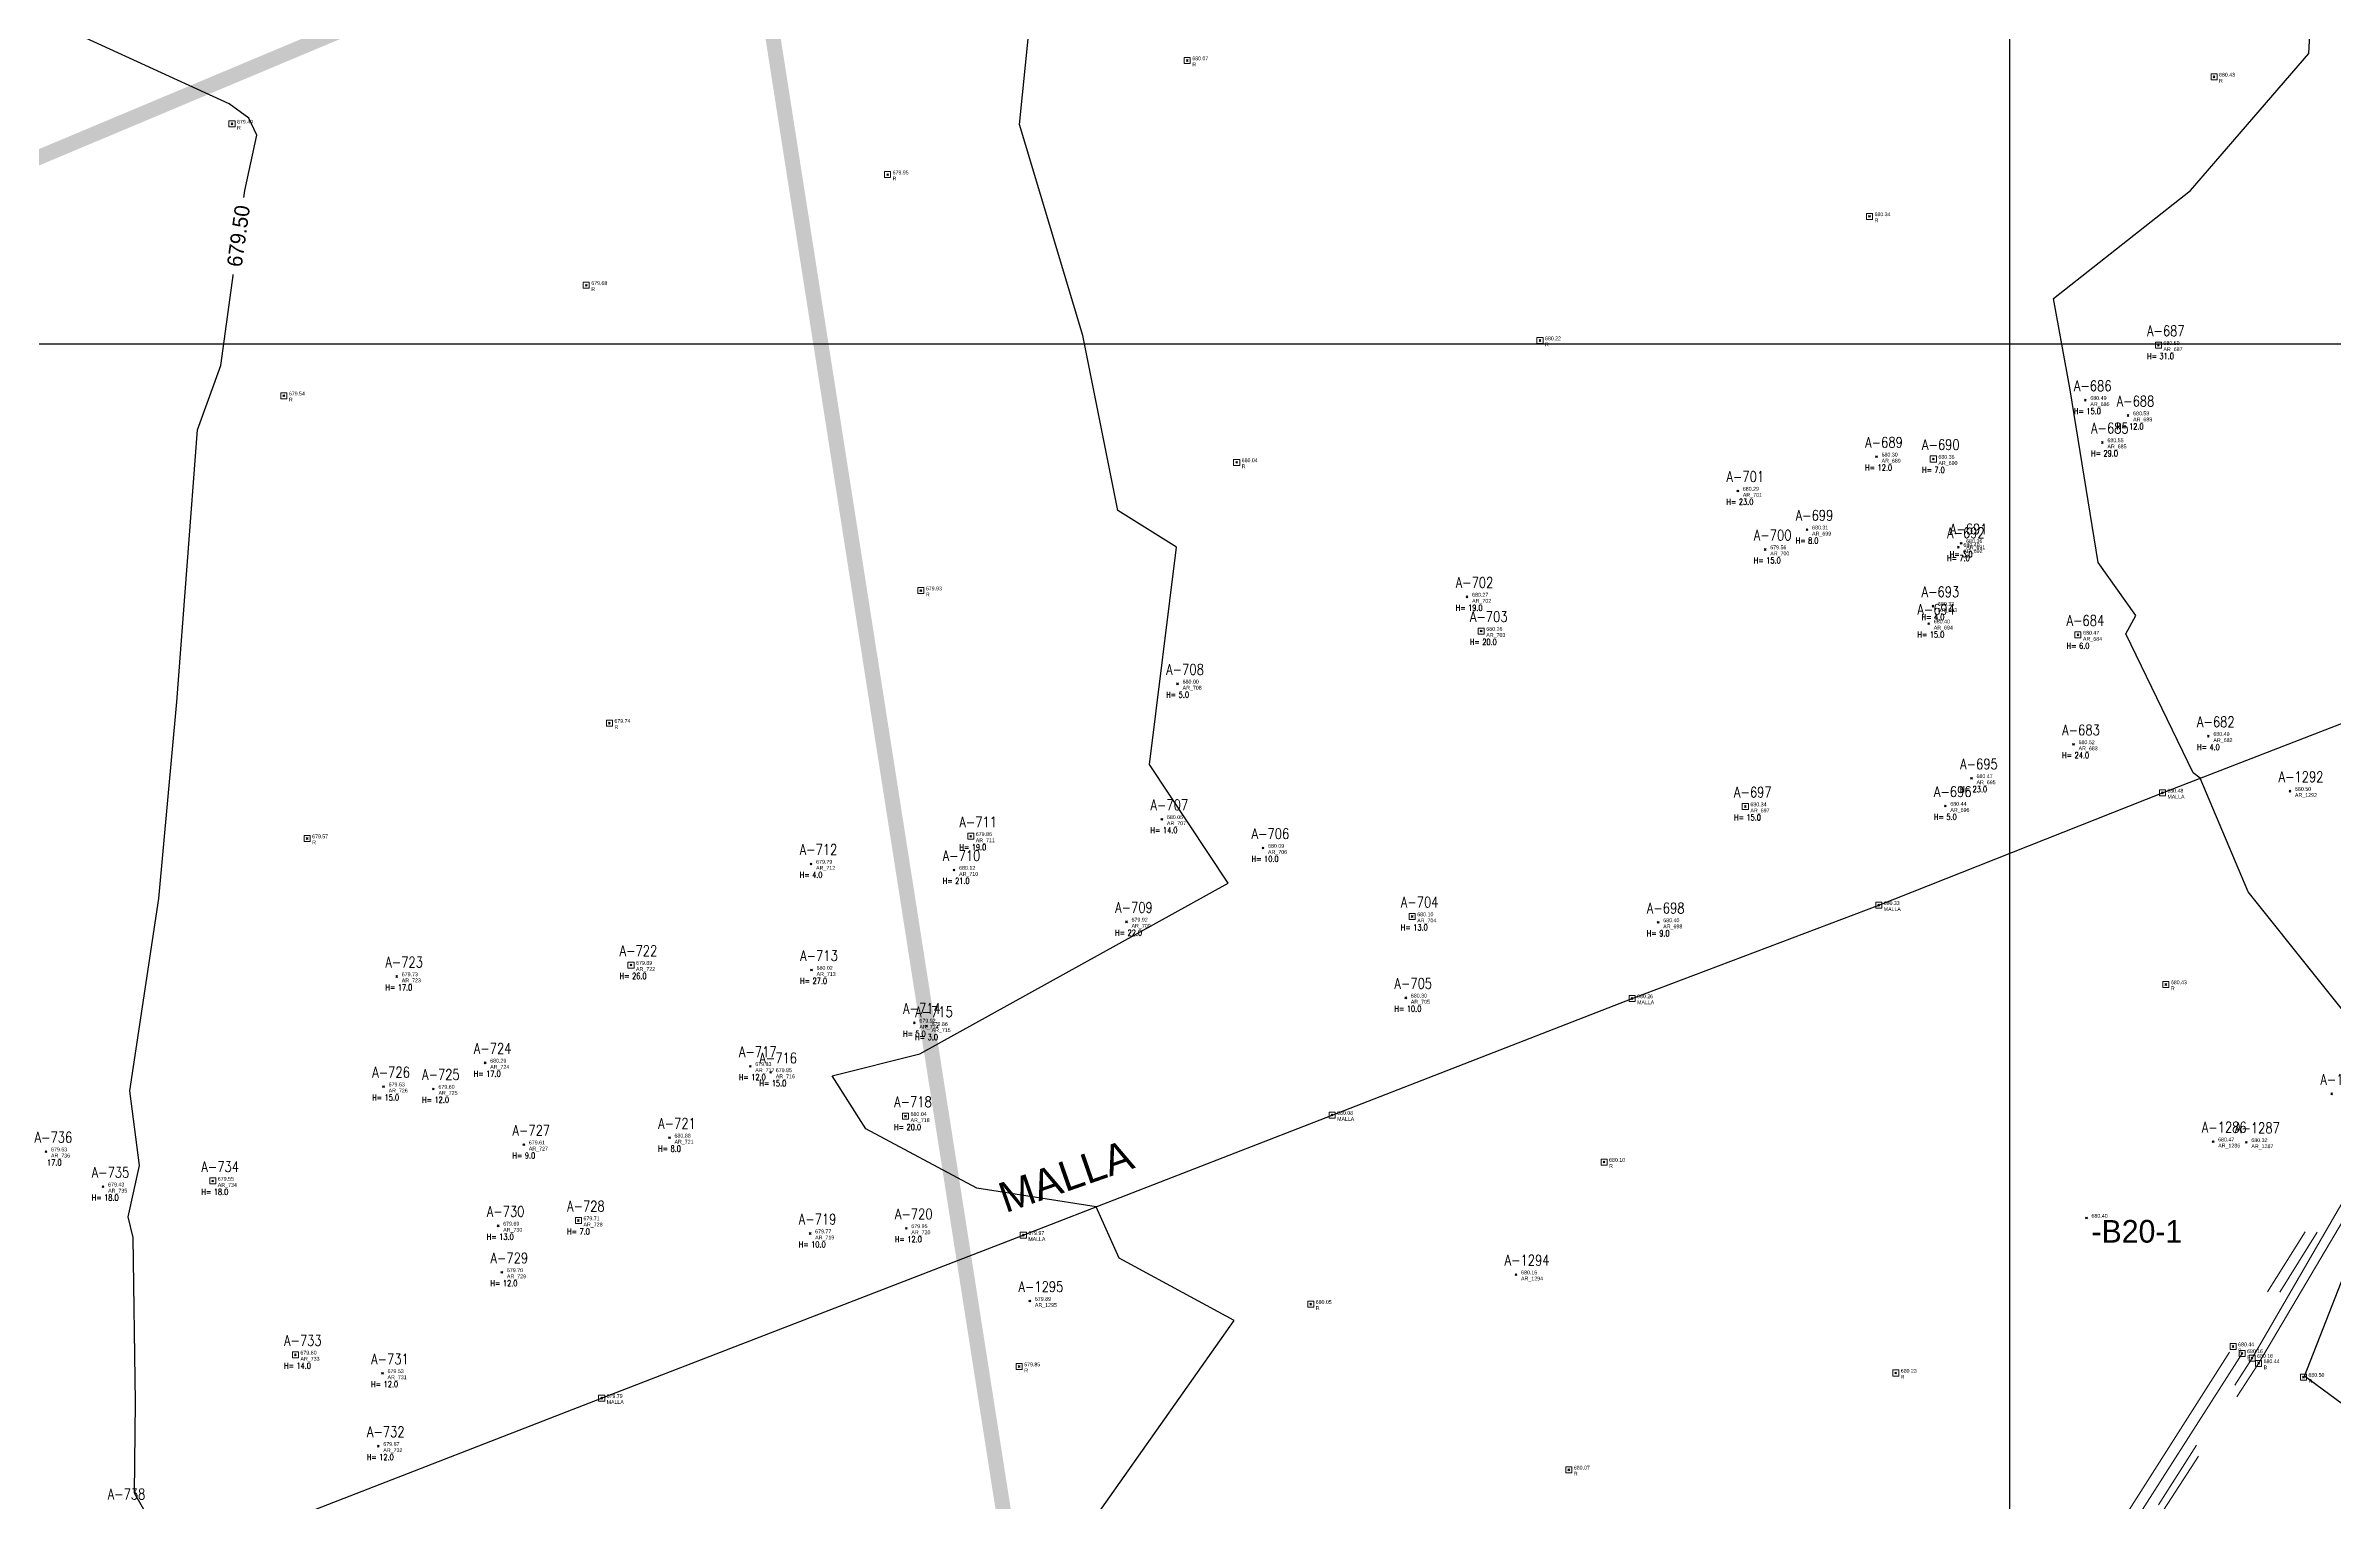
# Model space of a CAD drawing. Extents: x 350769 to 354978, y 6304672 to 6307963.
# Drawn here: x 352534.9 to 352610.7, y 6305861.6 to 6305909.9 of the extents above; entities that cross this region are included whole.
import ezdxf

# ---------------------------------------------------------------- set-up
doc = ezdxf.new("R2010")
doc.units = 0
doc.header["$PDMODE"] = 35
doc.header["$PDSIZE"] = 0.03
for name, pattern in [('4.0 - LO RECABARREN - DESNIVEL NUEVO$0$HIDDEN', [0.375, 0.25, -0.125]), ('CONTINUOS', [0]), ('DASHDOT', [1, 0.5, -0.25, 0, -0.25]), ('DASHED', [19.05, 12.7, -6.35]), ('PHANTOM', [23.5, 11.75, -2.35, 2.35, -2.35, 2.35, -2.35])]:
    doc.linetypes.add(name, pattern=pattern)
doc.layers.get('0').update_dxf_attribs({"linetype": 'CONTINUOUS'})
doc.layers.get('Defpoints').update_dxf_attribs({"linetype": 'CONTINUOUS'})
for name, color, linetype in [('02_Geo ext_Acotamiento', 7, 'CONTINUOUS'), ('02_Geo ext_Geometria', 2, 'CONTINUOUS'), ('03_S2_Pav ext_Borde vereda', 7, 'CONTINUOUS'), ('1-ARBOL H1', 7, 'CONTINUOUS'), ('1-ARBOL H2', 1, 'CONTINUOUS'), ('1-ARBOL H3', 241, 'CONTINUOUS'), ('1-ARBOL NOMBRE', 3, 'CONTINUOUS'), ('1-ARBOL PTO', 7, 'CONTINUOUS'), ('1-CANAL', 150, 'PHANTOM'), ('1-CERCO MALLA', 252, 'MALLA_LINE'), ('1-coordenadas', 8, 'CONTINUOUS'), ('1-TEXTOS', 7, 'CONTINUOUS'), ('3-CANAL FDO', 141, 'PHANTOM'), ('C-TINN', 5, 'CONTINUOUS'), ('C-TOPO-MAJR', 9, 'CONTINUOUS'), ('C-TOPO-MINR', 8, 'CONTINUOUS'), ('V-NODE-TEXT DIC 2012', 31, 'CONTINUOUS')]:
    doc.layers.add(name, color=color, linetype=linetype)
doc.layers.add('0_ASD_LINEA OFICIAL', color=253, linetype='DASHDOT', lineweight=20)
doc.layers.add('0_ASD_TOPOGRAFIA_ELEMENTOS', color=9, linetype='CONTINUOS', lineweight=5, true_color=0xbdbdbd)
doc.styles.add('A', font='arial.ttf', dxfattribs={"height": 2})
doc.styles.add('ROMANS', font='romans.shx', dxfattribs={"width": 0.65})
doc.linetypes.add('MALLA_LINE', pattern='A,0.5,-0.2,["MLL",STANDARD,S=0.1,R=0,X=-0.1,Y=-0.05],-0.25', length=0.95)
doc.dimstyles.new('Principal', dxfattribs={"dimscale": 0, "dimtxt": 2, "dimasz": 2, "dimexe": 1, "dimexo": 1, "dimtad": 1, "dimrnd": 0.05, "dimzin": 1, "dimtxsty": 'ROMANS', "dimcen": 2.5, "dimclrt": 2, "dimaunit": 2, "dimadec": 0, "dimazin": 0, "dimtfac": 1, "dimtmove": 0, "dimatfit": 3, "dimfxl": 1, "dimfxlon": 1, "dimarcsym": 0})

# ---------------------------------------------------------------- blocks, each defined once
blk = doc.blocks.new('COORDENADAS')
at = {"layer": '1-coordenadas'}
for p, q in [((420, -900.625), (420, -0.625)), ((20, -300.625), (1420, -300.625))]:
    blk.add_line(p, q, dxfattribs=at)
blk = doc.blocks.new('*D990')
at = {"layer": '02_Geo ext_Geometria', "color": 0, "lineweight": -2, "transparency": 16777216}
blk.add_line((352576.022, 6306008.91), (352574.44, 6306014.447), dxfattribs=at)
at = {"layer": '02_Geo ext_Geometria', "color": 0, "transparency": 16777216}
blk.add_solid([(352574.6, 6306014.493), (352574.28, 6306014.401), (352574.165, 6306015.409)], dxfattribs=at)
at = {"layer": 'Defpoints', "color": 0, "transparency": 16777216}
for p in [(352574.165, 6306015.409), (352689.665, 6305611.165)]:
    blk.add_point(p, dxfattribs=at)
at = {"layer": '02_Geo ext_Geometria', "color": 2, "transparency": 16777216, "insert": (352576.282, 6306011.306), "char_height": 1, "attachment_point": 5, "rotation": 285.94554, "style": 'ROMANS'}
blk.add_mtext('R420,40', dxfattribs=at)
blk = doc.blocks.new('*D1163')
at = {"layer": '02_Geo ext_Acotamiento', "color": 0, "lineweight": -2, "transparency": 16777216}
blk.add_line((352570.503, 6306007.292), (352568.844, 6306012.806), dxfattribs=at)
at = {"layer": '02_Geo ext_Acotamiento', "color": 0, "transparency": 16777216}
blk.add_solid([(352569.004, 6306012.854), (352568.685, 6306012.758), (352568.556, 6306013.764)], dxfattribs=at)
at = {"layer": 'Defpoints', "color": 0, "transparency": 16777216}
for p in [(352568.556, 6306013.764), (352689.665, 6305611.165)]:
    blk.add_point(p, dxfattribs=at)
at = {"layer": '02_Geo ext_Acotamiento', "color": 2, "transparency": 16777216, "insert": (352570.729, 6306009.69), "char_height": 1, "attachment_point": 5, "rotation": 286.7422, "style": 'ROMANS'}
blk.add_mtext('R420,40', dxfattribs=at)
blk = doc.blocks.new('*D1236')
at = {"layer": '02_Geo ext_Acotamiento', "color": 0, "lineweight": -2, "transparency": 16777216}
blk.add_line((352474.045, 6305972.496), (352473.119, 6305978.179), dxfattribs=at)
at = {"layer": '02_Geo ext_Acotamiento', "color": 0, "transparency": 16777216}
blk.add_solid([(352473.283, 6305978.206), (352472.954, 6305978.153), (352472.958, 6305979.166)], dxfattribs=at)
at = {"layer": 'Defpoints', "color": 0, "transparency": 16777216}
for p in [(352472.958, 6305979.166), (352596.042, 6305224.025)]:
    blk.add_point(p, dxfattribs=at)
at = {"layer": '02_Geo ext_Acotamiento', "color": 2, "transparency": 16777216, "insert": (352474.582, 6305974.845), "char_height": 1, "attachment_point": 5, "rotation": 279.25748, "style": 'ROMANS'}
blk.add_mtext('R765,10', dxfattribs=at)
blk = doc.blocks.new('A$C27410629')
at = {"layer": '0_ASD_LINEA OFICIAL', "ltscale": 8, "const_width": 0.5}
blk.add_lwpolyline([(329.815, 1226.935), (341.22, 1148.869), (238.195, 1105.634), (291.49, 983.299), (321.978, 995.446), (326.454, 996.533), (296.029, 1064.505), (308.046, 1069.695), (363.611, 1093.689), (361.431, 1107.626), (353.439, 1158.713), (341.91, 1227.807, -0.046618), (405.464, 1246.359), (405.095, 1249.329)], format="xyb", dxfattribs=at)
blk.add_lwpolyline([(245.58, 1209.119), (279.387, 1122.912), (341.22, 1148.869), (329.815, 1226.935)], dxfattribs=at)
blk = doc.blocks.new('*D1284')
at = {"layer": '02_Geo ext_Acotamiento', "color": 0, "lineweight": -2, "transparency": 16777216}
blk.add_line((352572.304, 6306010.521), (352570.703, 6306016.052), dxfattribs=at)
at = {"layer": '02_Geo ext_Acotamiento', "color": 0, "transparency": 16777216}
blk.add_solid([(352570.863, 6306016.098), (352570.543, 6306016.005), (352570.425, 6306017.012)], dxfattribs=at)
at = {"layer": 'Defpoints', "color": 0, "transparency": 16777216}
for p in [(352570.425, 6306017.012), (352668.732, 6305677.436)]:
    blk.add_point(p, dxfattribs=at)
at = {"layer": '02_Geo ext_Acotamiento', "color": 2, "transparency": 16777216, "insert": (352572.556, 6306012.917), "char_height": 1, "attachment_point": 5, "rotation": 286.1456, "style": 'ROMANS'}
blk.add_mtext('R353,50', dxfattribs=at)
blk = doc.blocks.new('*D1285')
at = {"layer": '02_Geo ext_Acotamiento', "color": 0, "lineweight": -2, "transparency": 16777216}
blk.add_line((352571.708, 6306017.61), (352570.121, 6306023.145), dxfattribs=at)
at = {"layer": '02_Geo ext_Acotamiento', "color": 0, "transparency": 16777216}
blk.add_solid([(352570.282, 6306023.191), (352569.961, 6306023.099), (352569.846, 6306024.106)], dxfattribs=at)
at = {"layer": 'Defpoints', "color": 0, "transparency": 16777216}
for p in [(352569.846, 6306024.106), (352673.986, 6305660.762)]:
    blk.add_point(p, dxfattribs=at)
at = {"layer": '02_Geo ext_Acotamiento', "color": 2, "transparency": 16777216, "insert": (352571.966, 6306020.005), "char_height": 1, "attachment_point": 5, "rotation": 285.99318, "style": 'ROMANS'}
blk.add_mtext('R377,95', dxfattribs=at)
blk = doc.blocks.new('TOPOGRAFIA')
at = {"layer": '1-ARBOL H1', "color": 9, "lineweight": 0, "true_color": 0xbdbdbd}
for p in [(390604.918, 6302899.952), (390602.496, 6302898.131), (390603.913, 6302897.624), (390595.578, 6302896.258), (390597.461, 6302896.182), (390603.063, 6302896.731), (390590.981, 6302895.125), (390591.889, 6302893.185), (390593.275, 6302893.841), (390598.29, 6302893.262), (390598.382, 6302893.39), (390582.009, 6302891.615), (390597.448, 6302891.308), (390582.479, 6302890.483), (390597.308, 6302890.728), (390602.253, 6302890.355), (390572.416, 6302888.736), (390602.106, 6302886.728), (390606.574, 6302887.001), (390598.725, 6302885.604), (390571.896, 6302884.247), (390591.231, 6302884.67), (390597.857, 6302884.687), (390565.561, 6302883.683), (390575.246, 6302883.295), (390560.27, 6302882.768), (390565.009, 6302882.567), (390580.191, 6302881.027), (390570.724, 6302880.849), (390588.343, 6302880.83), (390546.54, 6302879.04), (390554.304, 6302879.417), (390560.287, 6302879.253), (390579.979, 6302878.333), (390563.695, 6302877.503), (390564.098, 6302877.393), (390549.471, 6302876.179), (390558.256, 6302876.065), (390558.935, 6302875.862), (390546.105, 6302875.391), (390547.757, 6302875.314), (390563.401, 6302874.411), (390550.752, 6302873.468), (390555.579, 6302873.696), (390534.918, 6302873.237), (390536.81, 6302872.074), (390540.444, 6302872.264), (390549.902, 6302870.777), (390552.562, 6302870.954), (390560.24, 6302870.524), (390563.426, 6302870.695), (390550.025, 6302869.237), (390543.183, 6302866.505), (390546.07, 6302865.892), (390545.929, 6302863.478)]:
    blk.add_point(p, dxfattribs=at)
at = {"layer": '1-ARBOL PTO', "color": 9, "lineweight": 0, "true_color": 0xbdbdbd}
for p in [(390604.918, 6302899.952), (390602.496, 6302898.131), (390603.913, 6302897.624), (390595.578, 6302896.258), (390597.461, 6302896.182), (390603.063, 6302896.731), (390590.981, 6302895.125), (390591.889, 6302893.185), (390593.275, 6302893.841), (390598.29, 6302893.262), (390598.382, 6302893.39), (390582.009, 6302891.615), (390597.448, 6302891.308), (390582.479, 6302890.483), (390597.308, 6302890.728), (390602.253, 6302890.355), (390572.416, 6302888.736), (390602.106, 6302886.728), (390606.574, 6302887.001), (390598.725, 6302885.604), (390609.277, 6302885.18), (390571.896, 6302884.247), (390591.231, 6302884.67), (390597.857, 6302884.687), (390565.561, 6302883.683), (390575.246, 6302883.295), (390560.27, 6302882.768), (390565.009, 6302882.567), (390580.191, 6302881.027), (390570.724, 6302880.849), (390588.343, 6302880.83), (390546.54, 6302879.04), (390554.304, 6302879.417), (390560.287, 6302879.253), (390579.979, 6302878.333), (390563.695, 6302877.503), (390564.098, 6302877.393), (390549.471, 6302876.179), (390558.256, 6302876.065), (390558.935, 6302875.862), (390546.105, 6302875.391), (390547.757, 6302875.314), (390610.662, 6302875.151), (390563.401, 6302874.411), (390550.752, 6302873.468), (390555.579, 6302873.696), (390606.733, 6302873.568), (390607.831, 6302873.546), (390534.918, 6302873.237), (390536.81, 6302872.074), (390540.444, 6302872.264), (390549.902, 6302870.777), (390552.562, 6302870.954), (390560.24, 6302870.524), (390563.426, 6302870.695), (390550.025, 6302869.237), (390583.631, 6302869.163), (390567.521, 6302868.286), (390543.183, 6302866.505), (390546.07, 6302865.892), (390545.929, 6302863.478)]:
    blk.add_point(p, dxfattribs=at)
at = {"layer": '1-CANAL', "color": 9, "lineweight": 0, "true_color": 0xbdbdbd, "flags": 128}
blk.add_lwpolyline([(390613.865, 6302888.551), (390612.353, 6302874.658), (390607.394, 6302866.78), (390600.444, 6302855.86), (390593.391, 6302845.455), (390588.064, 6302835.32), (390584.744, 6302832.791), (390583.225, 6302825.262), (390582.094, 6302814.607), (390582.726, 6302814.545), (390584.606, 6302824.96), (390585.586, 6302831.861), (390588.679, 6302834.868), (390594.09, 6302845.06), (390601.29, 6302855.521), (390608.24, 6302866.22), (390612.943, 6302874.184), (390614.467, 6302888.769)], dxfattribs=at)
at = {"layer": '1-CERCO MALLA', "color": 9, "lineweight": 0, "true_color": 0xbdbdbd, "flags": 128}
blk.add_lwpolyline([(390298.902, 6302766.886), (390321.827, 6302775.191), (390333.022, 6302779.598), (390344.315, 6302783.894), (390355.674, 6302788.437), (390364.039, 6302791.557), (390372.772, 6302794.923), (390383.831, 6302799.189), (390394.014, 6302803.265), (390406.216, 6302808.069), (390417.571, 6302812.442), (390423.072, 6302814.547), (390440.449, 6302821.33), (390451.58, 6302825.662), (390463.023, 6302830.049), (390467.688, 6302831.831), (390477.849, 6302835.824), (390486.876, 6302839.311), (390497.568, 6302843.443), (390505.255, 6302846.429), (390510.604, 6302848.504), (390521.025, 6302852.513), (390531.783, 6302856.692), (390541.725, 6302860.565), (390553.332, 6302865.07), (390567.305, 6302870.47), (390577.537, 6302874.447), (390587.477, 6302878.311), (390595.651, 6302881.4), (390605.051, 6302885.124), (390614.467, 6302888.769), (390621.262, 6302891.445), (390629.655, 6302894.677)], dxfattribs=at)
at = {"layer": '1-coordenadas', "color": 9, "linetype": '4.0 - LO RECABARREN - DESNIVEL NUEVO$0$HIDDEN', "lineweight": 0, "ltscale": 50, "true_color": 0xbdbdbd}
for p, q in [((390600, 6302300), (390600, 6303200)), ((390200, 6302900), (390900, 6302900))]:
    blk.add_line(p, q, dxfattribs=at)
at = {"layer": '3-CANAL FDO', "color": 9, "lineweight": 0, "true_color": 0xbdbdbd, "flags": 128}
blk.add_lwpolyline([(390614.006, 6302888.616), (390612.595, 6302874.477), (390607.691, 6302866.552), (390600.744, 6302855.689), (390593.595, 6302845.252), (390588.327, 6302835.301), (390584.766, 6302832.523), (390583.913, 6302825.175), (390582.268, 6302814.758), (390582.567, 6302814.692), (390584.388, 6302825.068), (390585.217, 6302832.021), (390588.627, 6302835.242), (390593.882, 6302845.101), (390601.125, 6302855.582), (390608.022, 6302866.397), (390612.648, 6302874.371), (390614.357, 6302888.732)], dxfattribs=at)
at = {"layer": 'C-TINN', "color": 9, "linetype": 'Continuous', "lineweight": 0, "true_color": 0xbdbdbd}
for points, elevation in [([(390572.639, 6302909.284), (390572.639, 6302909.484), (390572.839, 6302909.484), (390572.839, 6302909.284), (390572.639, 6302909.284)], 680.066), ([(390606.662, 6302908.743), (390606.662, 6302908.943), (390606.862, 6302908.943), (390606.862, 6302908.743), (390606.662, 6302908.743)], 680.434), ([(390540.983, 6302907.185), (390540.983, 6302907.385), (390541.183, 6302907.385), (390541.183, 6302907.185), (390540.983, 6302907.185)], 679.486), ([(390562.708, 6302905.503), (390562.708, 6302905.703), (390562.908, 6302905.703), (390562.908, 6302905.503), (390562.708, 6302905.503)], 679.948), ([(390595.246, 6302904.12), (390595.246, 6302904.32), (390595.446, 6302904.32), (390595.446, 6302904.12), (390595.246, 6302904.12)], 680.342), ([(390552.723, 6302901.839), (390552.723, 6302902.039), (390552.923, 6302902.039), (390552.923, 6302901.839), (390552.723, 6302901.839)], 679.685), ([(390584.327, 6302900.008), (390584.327, 6302900.208), (390584.527, 6302900.208), (390584.527, 6302900.008), (390584.327, 6302900.008)], 680.218), ([(390604.818, 6302899.852), (390604.818, 6302900.052), (390605.018, 6302900.052), (390605.018, 6302899.852), (390604.818, 6302899.852)], 680.59), ([(390542.702, 6302898.18), (390542.702, 6302898.38), (390542.902, 6302898.38), (390542.902, 6302898.18), (390542.702, 6302898.18)], 679.543), ([(390574.275, 6302895.969), (390574.275, 6302896.169), (390574.475, 6302896.169), (390574.475, 6302895.969), (390574.275, 6302895.969)], 680.041), ([(390597.361, 6302896.082), (390597.361, 6302896.282), (390597.561, 6302896.282), (390597.561, 6302896.082), (390597.361, 6302896.082)], 680.36), ([(390563.81, 6302891.723), (390563.81, 6302891.923), (390564.01, 6302891.923), (390564.01, 6302891.723), (390563.81, 6302891.723)], 679.932), ([(390582.379, 6302890.383), (390582.379, 6302890.583), (390582.579, 6302890.583), (390582.579, 6302890.383), (390582.379, 6302890.383)], 680.26), ([(390602.153, 6302890.255), (390602.153, 6302890.455), (390602.353, 6302890.455), (390602.353, 6302890.255), (390602.153, 6302890.255)], 680.47), ([(390553.489, 6302887.331), (390553.489, 6302887.531), (390553.689, 6302887.531), (390553.689, 6302887.331), (390553.489, 6302887.331)], 679.735), ([(390591.131, 6302884.57), (390591.131, 6302884.77), (390591.331, 6302884.77), (390591.331, 6302884.57), (390591.131, 6302884.57)], 680.34), ([(390604.951, 6302885.024), (390604.951, 6302885.224), (390605.151, 6302885.224), (390605.151, 6302885.024), (390604.951, 6302885.024)], 680.475), ([(390543.472, 6302883.51), (390543.472, 6302883.71), (390543.672, 6302883.71), (390543.672, 6302883.51), (390543.472, 6302883.51)], 679.572), ([(390565.461, 6302883.583), (390565.461, 6302883.783), (390565.661, 6302883.783), (390565.661, 6302883.583), (390565.461, 6302883.583)], 679.86), ([(390580.091, 6302880.927), (390580.091, 6302881.127), (390580.291, 6302881.127), (390580.291, 6302880.927), (390580.091, 6302880.927)], 680.1), ([(390595.551, 6302881.3), (390595.551, 6302881.5), (390595.751, 6302881.5), (390595.751, 6302881.3), (390595.551, 6302881.3)], 680.331), ([(390554.204, 6302879.317), (390554.204, 6302879.517), (390554.404, 6302879.517), (390554.404, 6302879.317), (390554.204, 6302879.317)], 679.89), ([(390605.066, 6302878.675), (390605.066, 6302878.875), (390605.266, 6302878.875), (390605.266, 6302878.675), (390605.066, 6302878.675)], 680.431), ([(390587.377, 6302878.211), (390587.377, 6302878.411), (390587.577, 6302878.411), (390587.577, 6302878.211), (390587.377, 6302878.211)], 680.262), ([(390563.301, 6302874.311), (390563.301, 6302874.511), (390563.501, 6302874.511), (390563.501, 6302874.311), (390563.301, 6302874.311)], 680.04), ([(390577.437, 6302874.347), (390577.437, 6302874.547), (390577.637, 6302874.547), (390577.637, 6302874.347), (390577.437, 6302874.347)], 680.084), ([(390586.45, 6302872.79), (390586.45, 6302872.99), (390586.65, 6302872.99), (390586.65, 6302872.79), (390586.45, 6302872.79)], 680.099), ([(390540.344, 6302872.164), (390540.344, 6302872.364), (390540.544, 6302872.364), (390540.544, 6302872.164), (390540.344, 6302872.164)], 679.55), ([(390552.462, 6302870.854), (390552.462, 6302871.054), (390552.662, 6302871.054), (390552.662, 6302870.854), (390552.462, 6302870.854)], 679.71), ([(390567.205, 6302870.37), (390567.205, 6302870.57), (390567.405, 6302870.57), (390567.405, 6302870.37), (390567.205, 6302870.37)], 679.974), ([(390576.728, 6302868.084), (390576.728, 6302868.284), (390576.928, 6302868.284), (390576.928, 6302868.084), (390576.728, 6302868.084)], 680.052), ([(390543.083, 6302866.405), (390543.083, 6302866.605), (390543.283, 6302866.605), (390543.283, 6302866.405), (390543.083, 6302866.405)], 679.6), ([(390607.294, 6302866.68), (390607.294, 6302866.88), (390607.494, 6302866.88), (390607.494, 6302866.68), (390607.294, 6302866.68)], 680.444), ([(390607.591, 6302866.452), (390607.591, 6302866.652), (390607.791, 6302866.652), (390607.791, 6302866.452), (390607.591, 6302866.452)], 680.162), ([(390567.069, 6302866.016), (390567.069, 6302866.216), (390567.269, 6302866.216), (390567.269, 6302866.016), (390567.069, 6302866.016)], 679.854), ([(390596.115, 6302865.802), (390596.115, 6302866.002), (390596.315, 6302866.002), (390596.315, 6302865.802), (390596.115, 6302865.802)], 680.231), ([(390607.922, 6302866.297), (390607.922, 6302866.497), (390608.122, 6302866.497), (390608.122, 6302866.297), (390607.922, 6302866.297)], 680.165), ([(390608.14, 6302866.12), (390608.14, 6302866.32), (390608.34, 6302866.32), (390608.34, 6302866.12), (390608.14, 6302866.12)], 680.437), ([(390609.625, 6302865.666), (390609.625, 6302865.866), (390609.825, 6302865.866), (390609.825, 6302865.666), (390609.625, 6302865.666)], 680.497), ([(390553.232, 6302864.97), (390553.232, 6302865.17), (390553.432, 6302865.17), (390553.432, 6302864.97), (390553.232, 6302864.97)], 679.791), ([(390585.281, 6302862.596), (390585.281, 6302862.796), (390585.481, 6302862.796), (390585.481, 6302862.596), (390585.281, 6302862.596)], 680.073)]:
    blk.add_lwpolyline(points, dxfattribs=dict(at, elevation=elevation))
for p in [(390572.739, 6302909.384, 680.066), (390606.762, 6302908.843, 680.434), (390541.083, 6302907.285, 679.486), (390562.808, 6302905.603, 679.948), (390595.346, 6302904.22, 680.342), (390552.823, 6302901.939, 679.685), (390584.427, 6302900.108, 680.218), (390604.918, 6302899.952, 680.59), (390542.802, 6302898.28, 679.543), (390597.461, 6302896.182, 680.36), (390574.375, 6302896.069, 680.041), (390563.91, 6302891.823, 679.932), (390582.479, 6302890.483, 680.26), (390602.253, 6302890.355, 680.47), (390553.589, 6302887.431, 679.735), (390605.051, 6302885.124, 680.475), (390591.231, 6302884.67, 680.34), (390543.572, 6302883.61, 679.572), (390565.561, 6302883.683, 679.86), (390580.191, 6302881.027, 680.1), (390595.651, 6302881.4, 680.331), (390554.304, 6302879.417, 679.89), (390605.166, 6302878.775, 680.431), (390587.477, 6302878.311, 680.262), (390563.401, 6302874.411, 680.04), (390577.537, 6302874.447, 680.084), (390586.55, 6302872.89, 680.099), (390540.444, 6302872.264, 679.55), (390552.562, 6302870.954, 679.71), (390567.305, 6302870.47, 679.974), (390576.828, 6302868.184, 680.052), (390607.394, 6302866.78, 680.444), (390607.691, 6302866.552, 680.162), (390543.183, 6302866.505, 679.6), (390567.169, 6302866.116, 679.854), (390596.215, 6302865.902, 680.231), (390608.022, 6302866.397, 680.165), (390608.24, 6302866.22, 680.437), (390553.332, 6302865.07, 679.791), (390609.725, 6302865.766, 680.497), (390585.381, 6302862.696, 680.073)]:
    blk.add_point(p, dxfattribs=at)
at = {"layer": 'C-TOPO-MAJR', "color": 9, "linetype": 'Continuous', "lineweight": -3, "true_color": 0xbdbdbd, "elevation": 680}
blk.add_lwpolyline([(390568.218, 6302859.023), (390574.291, 6302867.641), (390570.479, 6302869.708), (390569.723, 6302871.41), (390565.767, 6302872.023), (390562.087, 6302873.992), (390560.975, 6302875.746), (390563.881, 6302876.471), (390574.095, 6302882.134), (390571.482, 6302886.063), (390572.378, 6302893.263), (390570.439, 6302894.472), (390569.276, 6302900.272), (390567.184, 6302907.269), (390567.575, 6302911.2)], dxfattribs=at)
at = {"layer": 'C-TOPO-MINR', "color": 9, "linetype": 'Continuous', "lineweight": -3, "true_color": 0xbdbdbd}
for points, elevation in [([(390615.339, 6302861.691), (390609.756, 6302865.794), (390613.029, 6302874.151)], 680.5), ([(390612.506, 6302876.064), (390607.894, 6302881.841), (390606.303, 6302885.611), (390606.073, 6302885.78), (390603.843, 6302890.39), (390604.174, 6302891.002), (390602.919, 6302892.754), (390602, 6302898.477), (390601.444, 6302901.501), (390605.982, 6302905.081), (390609.904, 6302909.616), (390610.318, 6302917.389)], 680.5), ([(390539.191, 6302859.578), (390537.856, 6302861.919), (390537.885, 6302864.931), (390537.81, 6302870.386), (390537.64, 6302871.077), (390538.021, 6302872.78), (390537.696, 6302875.247), (390538.663, 6302881.62), (390539.254, 6302888.134), (390539.934, 6302897.145), (390540.712, 6302899.285), (390541.505, 6302905.073), (390541.909, 6302906.909), (390541.635, 6302907.477), (390540.99, 6302907.945), (390540.456, 6302908.189), (390530.564, 6302912.727)], 679.5)]:
    blk.add_lwpolyline(points, dxfattribs=dict(at, elevation=elevation))
at = {"layer": 'V-NODE-TEXT DIC 2012', "color": 9, "lineweight": 0, "true_color": 0xbdbdbd}
for p in [(390572.739, 6302909.384), (390606.762, 6302908.843), (390541.083, 6302907.285), (390562.808, 6302905.603), (390595.346, 6302904.22), (390552.823, 6302901.939), (390584.427, 6302900.108), (390604.918, 6302899.952), (390542.802, 6302898.28), (390602.496, 6302898.131), (390603.913, 6302897.624), (390595.578, 6302896.258), (390597.461, 6302896.182), (390603.063, 6302896.731), (390574.375, 6302896.069), (390590.981, 6302895.125), (390591.889, 6302893.185), (390593.275, 6302893.841), (390598.29, 6302893.262), (390598.382, 6302893.39), (390563.91, 6302891.823), (390582.009, 6302891.615), (390597.448, 6302891.308), (390582.479, 6302890.483), (390597.308, 6302890.728), (390602.253, 6302890.355), (390572.416, 6302888.736), (390553.589, 6302887.431), (390602.106, 6302886.728), (390606.574, 6302887.001), (390598.725, 6302885.604), (390605.051, 6302885.124), (390609.277, 6302885.18), (390571.896, 6302884.247), (390591.231, 6302884.67), (390597.857, 6302884.687), (390543.572, 6302883.61), (390565.561, 6302883.683), (390575.246, 6302883.295), (390560.27, 6302882.768), (390565.009, 6302882.567), (390580.191, 6302881.027), (390595.651, 6302881.4), (390570.724, 6302880.849), (390588.343, 6302880.83), (390546.54, 6302879.04), (390554.304, 6302879.417), (390560.287, 6302879.253), (390605.166, 6302878.775), (390579.979, 6302878.333), (390587.477, 6302878.311), (390563.695, 6302877.503), (390564.098, 6302877.393), (390549.471, 6302876.179), (390558.256, 6302876.065), (390558.935, 6302875.862), (390546.105, 6302875.391), (390547.757, 6302875.314), (390610.662, 6302875.151), (390563.401, 6302874.411), (390577.537, 6302874.447), (390550.752, 6302873.468), (390555.579, 6302873.696), (390606.733, 6302873.568), (390607.831, 6302873.546), (390534.918, 6302873.237), (390586.55, 6302872.89), (390536.81, 6302872.074), (390540.444, 6302872.264), (390549.902, 6302870.777), (390552.562, 6302870.954), (390560.24, 6302870.524), (390563.426, 6302870.695), (390567.305, 6302870.47), (390602.534, 6302871.039), (390550.025, 6302869.237), (390583.631, 6302869.163), (390567.521, 6302868.286), (390576.828, 6302868.184), (390607.394, 6302866.78), (390607.691, 6302866.552), (390543.183, 6302866.505), (390546.07, 6302865.892), (390567.169, 6302866.116), (390596.215, 6302865.902), (390608.022, 6302866.397), (390608.24, 6302866.22), (390553.332, 6302865.07), (390609.725, 6302865.766), (390545.929, 6302863.478), (390585.381, 6302862.696)]:
    blk.add_point(p, dxfattribs=at)
at = {"layer": '1-ARBOL H2', "color": 9, "lineweight": 0, "true_color": 0xbdbdbd, "style": 'ROMANS', "width": 0.8}
for p in [(390604.541, 6302899.49), (390602.119, 6302897.669), (390603.536, 6302897.162), (390602.686, 6302896.269), (390595.201, 6302895.796), (390597.084, 6302895.72), (390590.604, 6302894.663), (390592.898, 6302893.379), (390598.005, 6302892.928), (390591.512, 6302892.723), (390597.913, 6302892.8), (390581.632, 6302891.153), (390597.071, 6302890.846), (390582.102, 6302890.021), (390596.931, 6302890.266), (390601.876, 6302889.893), (390572.039, 6302888.274), (390601.729, 6302886.266), (390606.197, 6302886.539), (390598.348, 6302885.142), (390590.854, 6302884.208), (390597.48, 6302884.225), (390565.184, 6302883.221), (390571.519, 6302883.785), (390559.893, 6302882.306), (390574.869, 6302882.833), (390564.632, 6302882.105), (390570.347, 6302880.387), (390579.814, 6302880.565), (390587.966, 6302880.368), (390546.163, 6302878.578), (390553.927, 6302878.955), (390559.91, 6302878.791), (390579.602, 6302877.871), (390563.318, 6302877.041), (390563.721, 6302876.931), (390549.094, 6302875.717), (390557.879, 6302875.603), (390545.728, 6302874.929), (390547.38, 6302874.852), (390558.558, 6302875.4), (390563.024, 6302873.949), (390555.202, 6302873.234), (390550.375, 6302873.006), (390540.067, 6302871.802), (390536.433, 6302871.612), (390549.525, 6302870.315), (390552.185, 6302870.492), (390563.049, 6302870.233), (390559.863, 6302870.062), (390549.648, 6302868.775), (390542.806, 6302866.043), (390545.693, 6302865.43), (390545.552, 6302863.016)]:
    blk.add_text('H=', height=0.2, dxfattribs=at).set_placement(p)
at = {"layer": '1-ARBOL H3', "color": 9, "lineweight": 0, "true_color": 0xbdbdbd, "style": 'ROMANS', "width": 0.8}
for s, p in [('31.0', (390604.954, 6302899.49)), ('15.0', (390602.532, 6302897.669)), ('12.0', (390603.949, 6302897.162)), ('29.0', (390603.099, 6302896.269)), ('12.0', (390595.614, 6302895.796)), ('7.0', (390597.497, 6302895.72)), ('23.0', (390591.017, 6302894.663)), ('8.0', (390593.311, 6302893.379)), ('3.0', (390598.418, 6302892.928)), ('15.0', (390591.925, 6302892.723)), ('7.0', (390598.326, 6302892.8)), ('19.0', (390582.045, 6302891.153)), ('4.0', (390597.484, 6302890.846)), ('20.0', (390582.515, 6302890.021)), ('15.0', (390597.344, 6302890.266)), ('6.0', (390602.289, 6302889.893)), ('5.0', (390572.452, 6302888.274)), ('24.0', (390602.142, 6302886.266)), ('4.0', (390606.61, 6302886.539)), ('23.0', (390598.761, 6302885.142)), ('15.0', (390591.267, 6302884.208)), ('5.0', (390597.893, 6302884.225)), ('19.0', (390565.597, 6302883.221)), ('14.0', (390571.932, 6302883.785)), ('4.0', (390560.306, 6302882.306)), ('10.0', (390575.282, 6302882.833)), ('21.0', (390565.045, 6302882.105)), ('22.0', (390570.76, 6302880.387)), ('13.0', (390580.227, 6302880.565)), ('9.0', (390588.379, 6302880.368)), ('17.0', (390546.576, 6302878.578)), ('26.0', (390554.34, 6302878.955)), ('27.0', (390560.323, 6302878.791)), ('10.0', (390580.015, 6302877.871)), ('5.0', (390563.731, 6302877.041)), ('3.0', (390564.134, 6302876.931)), ('17.0', (390549.507, 6302875.717)), ('12.0', (390558.292, 6302875.603)), ('15.0', (390546.141, 6302874.929)), ('12.0', (390547.793, 6302874.852)), ('15.0', (390558.971, 6302875.4)), ('20.0', (390563.437, 6302873.949)), ('8.0', (390555.615, 6302873.234)), ('17.0', (390534.954, 6302872.775)), ('9.0', (390550.788, 6302873.006)), ('18.0', (390540.48, 6302871.802)), ('18.0', (390536.846, 6302871.612)), ('13.0', (390549.938, 6302870.315)), ('7.0', (390552.598, 6302870.492)), ('12.0', (390563.462, 6302870.233)), ('10.0', (390560.276, 6302870.062)), ('12.0', (390550.061, 6302868.775)), ('14.0', (390543.219, 6302866.043)), ('12.0', (390546.106, 6302865.43)), ('12.0', (390545.965, 6302863.016))]:
    blk.add_text(s, height=0.2, dxfattribs=at).set_placement(p)
at = {"layer": '1-ARBOL NOMBRE', "color": 9, "lineweight": 0, "true_color": 0xbdbdbd, "style": 'ROMANS', "width": 0.8}
for s, p in [('A-687', (390604.541, 6302900.252)), ('A-686', (390602.119, 6302898.431)), ('A-688', (390603.536, 6302897.924)), ('A-689', (390595.201, 6302896.558)), ('A-685', (390602.686, 6302897.031)), ('A-690', (390597.084, 6302896.482)), ('A-701', (390590.604, 6302895.425)), ('A-699', (390592.898, 6302894.141)), ('A-692', (390597.913, 6302893.562)), ('A-691', (390598.005, 6302893.69)), ('A-700', (390591.512, 6302893.485)), ('A-702', (390581.632, 6302891.915)), ('A-693', (390597.071, 6302891.608)), ('A-703', (390582.102, 6302890.783)), ('A-694', (390596.931, 6302891.028)), ('A-684', (390601.876, 6302890.655)), ('A-708', (390572.039, 6302889.036)), ('A-683', (390601.729, 6302887.028)), ('A-682', (390606.197, 6302887.301)), ('A-695', (390598.348, 6302885.904)), ('A-1292', (390608.9, 6302885.48)), ('A-707', (390571.519, 6302884.547)), ('A-697', (390590.854, 6302884.97)), ('A-696', (390597.48, 6302884.987)), ('A-711', (390565.184, 6302883.983)), ('A-712', (390559.893, 6302883.068)), ('A-706', (390574.869, 6302883.595)), ('A-710', (390564.632, 6302882.867)), ('A-709', (390570.347, 6302881.149)), ('A-704', (390579.814, 6302881.327)), ('A-698', (390587.966, 6302881.13)), ('A-723', (390546.163, 6302879.34)), ('A-722', (390553.927, 6302879.717)), ('A-713', (390559.91, 6302879.553)), ('A-705', (390579.602, 6302878.633)), ('A-714', (390563.318, 6302877.803)), ('A-715', (390563.721, 6302877.693)), ('A-724', (390549.094, 6302876.479)), ('A-717', (390557.879, 6302876.365)), ('A-716', (390558.558, 6302876.162)), ('A-726', (390545.728, 6302875.691)), ('A-725', (390547.38, 6302875.614)), ('A-1288', (390610.285, 6302875.451)), ('A-718', (390563.024, 6302874.711)), ('A-721', (390555.202, 6302873.996)), ('A-1286', (390606.356, 6302873.868)), ('A-1287', (390607.454, 6302873.846)), ('A-736', (390534.541, 6302873.537)), ('A-727', (390550.375, 6302873.768)), ('A-735', (390536.433, 6302872.374)), ('A-734', (390540.067, 6302872.564)), ('A-730', (390549.525, 6302871.077)), ('A-728', (390552.185, 6302871.254)), ('A-719', (390559.863, 6302870.824)), ('A-720', (390563.049, 6302870.995)), ('A-729', (390549.648, 6302869.537)), ('A-1294', (390583.254, 6302869.463)), ('A-1295', (390567.144, 6302868.586)), ('A-733', (390542.806, 6302866.805)), ('A-731', (390545.693, 6302866.192)), ('A-732', (390545.552, 6302863.778)), ('A-738', (390536.963, 6302861.715))]:
    blk.add_text(s, height=0.35, dxfattribs=at).set_placement(p)
at = {"layer": '1-TEXTOS', "color": 9, "lineweight": 0, "true_color": 0xbdbdbd, "style": 'A'}
blk.add_text('MALLA', height=1, rotation=19.26732, dxfattribs=at).set_placement((390566.715, 6302871.198))
at = {"layer": 'V-NODE-TEXT DIC 2012', "color": 9, "lineweight": 0, "true_color": 0xbdbdbd}
for s, height, p in [('680.07', 0.125, (390572.906, 6302909.392)), ('R', 0.125, (390572.906, 6302909.192)), ('680.43', 0.125, (390606.929, 6302908.851)), ('R', 0.125, (390606.929, 6302908.651)), ('679.49', 0.125, (390541.25, 6302907.293)), ('R', 0.125, (390541.25, 6302907.093)), ('679.95', 0.125, (390562.975, 6302905.611)), ('R', 0.125, (390562.975, 6302905.411)), ('680.34', 0.125, (390595.513, 6302904.228)), ('R', 0.125, (390595.513, 6302904.028)), ('679.68', 0.125, (390552.99, 6302901.947)), ('R', 0.125, (390552.99, 6302901.747)), ('680.22', 0.125, (390584.594, 6302900.116)), ('R', 0.125, (390584.594, 6302899.916)), ('680.59', 0.127, (390605.085, 6302899.959)), ('AR_687', 0.127, (390605.085, 6302899.757)), ('679.54', 0.125, (390542.969, 6302898.288)), ('R', 0.125, (390542.969, 6302898.088)), ('AR_686', 0.127, (390602.663, 6302897.936)), ('680.49', 0.127, (390602.663, 6302898.138)), ('680.58', 0.127, (390604.08, 6302897.631)), ('AR_688', 0.127, (390604.08, 6302897.429)), ('680.04', 0.125, (390574.542, 6302896.077)), ('AR_689', 0.127, (390595.745, 6302896.063)), ('680.30', 0.127, (390595.745, 6302896.265)), ('680.36', 0.127, (390597.628, 6302896.189)), ('AR_685', 0.127, (390603.23, 6302896.536)), ('680.55', 0.127, (390603.23, 6302896.738)), ('R', 0.125, (390574.542, 6302895.877)), ('AR_690', 0.127, (390597.628, 6302895.987)), ('AR_701', 0.127, (390591.148, 6302894.93)), ('680.29', 0.127, (390591.148, 6302895.132)), ('680.31', 0.127, (390593.442, 6302893.848)), ('AR_700', 0.127, (390592.056, 6302892.99)), ('679.56', 0.127, (390592.056, 6302893.192)), ('AR_699', 0.127, (390593.442, 6302893.646)), ('AR_692', 0.127, (390598.457, 6302893.067)), ('680.40', 0.127, (390598.457, 6302893.269)), ('AR_691', 0.127, (390598.549, 6302893.195)), ('680.36', 0.127, (390598.549, 6302893.397)), ('679.93', 0.125, (390564.077, 6302891.831)), ('R', 0.125, (390564.077, 6302891.631)), ('680.27', 0.127, (390582.176, 6302891.622)), ('AR_702', 0.127, (390582.176, 6302891.42)), ('680.40', 0.127, (390597.475, 6302890.735)), ('AR_693', 0.127, (390597.615, 6302891.113)), ('680.33', 0.127, (390597.615, 6302891.315)), ('AR_703', 0.127, (390582.646, 6302890.288)), ('680.26', 0.127, (390582.646, 6302890.49)), ('AR_694', 0.127, (390597.475, 6302890.533)), ('AR_684', 0.127, (390602.42, 6302890.16)), ('680.47', 0.127, (390602.42, 6302890.362)), ('AR_708', 0.127, (390572.583, 6302888.541)), ('680.00', 0.127, (390572.583, 6302888.743)), ('679.74', 0.125, (390553.756, 6302887.439)), ('R', 0.125, (390553.756, 6302887.239)), ('680.49', 0.127, (390606.741, 6302887.008)), ('AR_683', 0.127, (390602.273, 6302886.533)), ('680.52', 0.127, (390602.273, 6302886.735)), ('AR_682', 0.127, (390606.741, 6302886.806)), ('AR_695', 0.127, (390598.892, 6302885.409)), ('680.47', 0.127, (390598.892, 6302885.611)), ('680.34', 0.127, (390591.398, 6302884.677)), ('680.44', 0.127, (390598.024, 6302884.694)), ('680.48', 0.125, (390605.218, 6302885.132)), ('MALLA', 0.125, (390605.218, 6302884.932)), ('AR_1292', 0.127, (390609.444, 6302884.985)), ('680.50', 0.127, (390609.444, 6302885.187)), ('AR_707', 0.127, (390572.063, 6302884.052)), ('680.05', 0.127, (390572.063, 6302884.254)), ('AR_697', 0.127, (390591.398, 6302884.475)), ('AR_696', 0.127, (390598.024, 6302884.492)), ('679.57', 0.125, (390543.739, 6302883.618)), ('R', 0.125, (390543.739, 6302883.418)), ('AR_711', 0.127, (390565.728, 6302883.488)), ('679.86', 0.127, (390565.728, 6302883.69)), ('680.09', 0.127, (390575.413, 6302883.302)), ('AR_712', 0.127, (390560.437, 6302882.573)), ('679.79', 0.127, (390560.437, 6302882.775)), ('AR_710', 0.127, (390565.176, 6302882.372)), ('680.12', 0.127, (390565.176, 6302882.574)), ('AR_706', 0.127, (390575.413, 6302883.1)), ('679.92', 0.127, (390570.891, 6302880.856)), ('AR_704', 0.127, (390580.358, 6302880.832)), ('680.10', 0.127, (390580.358, 6302881.034)), ('680.40', 0.127, (390588.51, 6302880.837)), ('680.33', 0.125, (390595.818, 6302881.408)), ('MALLA', 0.125, (390595.818, 6302881.208)), ('AR_709', 0.127, (390570.891, 6302880.654)), ('AR_698', 0.127, (390588.51, 6302880.635)), ('679.89', 0.127, (390554.471, 6302879.424)), ('AR_723', 0.127, (390546.707, 6302878.845)), ('679.73', 0.127, (390546.707, 6302879.047)), ('AR_722', 0.127, (390554.471, 6302879.222)), ('AR_713', 0.127, (390560.454, 6302879.058)), ('680.02', 0.127, (390560.454, 6302879.26)), ('680.43', 0.125, (390605.333, 6302878.783)), ('R', 0.125, (390605.333, 6302878.583)), ('AR_705', 0.127, (390580.146, 6302878.138)), ('680.30', 0.127, (390580.146, 6302878.34)), ('680.26', 0.125, (390587.644, 6302878.319)), ('MALLA', 0.125, (390587.644, 6302878.119)), ('AR_714', 0.127, (390563.862, 6302877.308)), ('679.92', 0.127, (390563.862, 6302877.51)), ('AR_715', 0.127, (390564.265, 6302877.198)), ('679.86', 0.127, (390564.265, 6302877.4)), ('AR_724', 0.127, (390549.638, 6302875.984)), ('680.29', 0.127, (390549.638, 6302876.186)), ('AR_717', 0.127, (390558.423, 6302875.87)), ('679.83', 0.127, (390558.423, 6302876.072)), ('AR_716', 0.127, (390559.102, 6302875.667)), ('679.85', 0.127, (390559.102, 6302875.869)), ('AR_726', 0.127, (390546.272, 6302875.196)), ('679.63', 0.127, (390546.272, 6302875.398)), ('AR_725', 0.127, (390547.924, 6302875.119)), ('679.60', 0.127, (390547.924, 6302875.321)), ('AR_718', 0.127, (390563.568, 6302874.216)), ('680.04', 0.127, (390563.568, 6302874.418)), ('680.08', 0.125, (390577.704, 6302874.455)), ('MALLA', 0.125, (390577.704, 6302874.255)), ('AR_727', 0.127, (390550.919, 6302873.273)), ('679.61', 0.127, (390550.919, 6302873.475)), ('AR_721', 0.127, (390555.746, 6302873.501)), ('680.88', 0.127, (390555.746, 6302873.703)), ('AR_1286', 0.127, (390606.9, 6302873.373)), ('680.47', 0.127, (390606.9, 6302873.575)), ('AR_1287', 0.127, (390607.998, 6302873.351)), ('680.32', 0.127, (390607.998, 6302873.553)), ('AR_736', 0.127, (390535.085, 6302873.042)), ('679.63', 0.127, (390535.085, 6302873.244)), ('680.10', 0.125, (390586.717, 6302872.898)), ('R', 0.125, (390586.717, 6302872.698)), ('AR_735', 0.127, (390536.977, 6302871.879)), ('679.43', 0.127, (390536.977, 6302872.081)), ('AR_734', 0.127, (390540.611, 6302872.069)), ('679.55', 0.127, (390540.611, 6302872.271)), ('680.40', 0.127, (390602.701, 6302871.046)), ('AR_730', 0.127, (390550.069, 6302870.582)), ('679.69', 0.127, (390550.069, 6302870.784)), ('AR_728', 0.127, (390552.729, 6302870.759)), ('679.71', 0.127, (390552.729, 6302870.961)), ('AR_719', 0.127, (390560.407, 6302870.329)), ('679.77', 0.127, (390560.407, 6302870.531)), ('AR_720', 0.127, (390563.593, 6302870.5)), ('679.95', 0.127, (390563.593, 6302870.702)), ('679.97', 0.125, (390567.472, 6302870.478)), ('MALLA', 0.125, (390567.472, 6302870.278)), ('-B20-1', 0.75, (390602.701, 6302870.221)), ('AR_729', 0.127, (390550.192, 6302869.042)), ('679.70', 0.127, (390550.192, 6302869.244)), ('AR_1294', 0.127, (390583.798, 6302868.968)), ('680.16', 0.127, (390583.798, 6302869.17)), ('AR_1295', 0.127, (390567.688, 6302868.091)), ('679.89', 0.127, (390567.688, 6302868.293)), ('680.05', 0.125, (390576.995, 6302868.192)), ('R', 0.125, (390576.995, 6302867.992)), ('679.60', 0.127, (390543.35, 6302866.512)), ('680.44', 0.125, (390607.561, 6302866.788)), ('B', 0.125, (390607.561, 6302866.588)), ('680.16', 0.125, (390607.858, 6302866.56)), ('AR_733', 0.127, (390543.35, 6302866.31)), ('AR_731', 0.127, (390546.237, 6302865.697)), ('679.53', 0.127, (390546.237, 6302865.899)), ('679.85', 0.125, (390567.336, 6302866.124)), ('R', 0.125, (390567.336, 6302865.924)), ('680.23', 0.125, (390596.382, 6302865.91)), ('R', 0.125, (390596.382, 6302865.71)), ('F', 0.125, (390607.858, 6302866.36)), ('680.16', 0.125, (390608.189, 6302866.405)), ('F', 0.125, (390608.189, 6302866.205)), ('680.44', 0.125, (390608.407, 6302866.228)), ('B', 0.125, (390608.407, 6302866.028)), ('680.50', 0.125, (390609.892, 6302865.774)), ('679.79', 0.125, (390553.499, 6302865.078)), ('R', 0.125, (390609.892, 6302865.574)), ('MALLA', 0.125, (390553.499, 6302864.878)), ('679.67', 0.127, (390546.096, 6302863.485)), ('AR_732', 0.127, (390546.096, 6302863.283)), ('680.07', 0.125, (390585.548, 6302862.704)), ('R', 0.125, (390585.548, 6302862.504))]:
    blk.add_text(s, height=height, dxfattribs=at).set_placement(p)
at = {"layer": 'C-TOPO-MINR', "color": 9, "linetype": 'Continuous', "lineweight": 0, "true_color": 0xbdbdbd, "insert": (390541.299, 6302903.57, 679.5), "char_height": 0.5, "width": 2.50095, "attachment_point": 5, "rotation": 82.19463, "bg_fill": 3, "box_fill_scale": 1.0635, "bg_fill_color": 9, "bg_fill_true_color": 13158600, "bg_fill_transparency": 0}
blk.add_mtext('679.50', dxfattribs=at)

msp = doc.modelspace()

# ---------------------------------------------------------------- linework, layer by layer
at = {"layer": '1-CERCO MALLA', "ltscale": 6, "flags": 128}
msp.add_lwpolyline([(352310.521, 6305771.095), (352321.827, 6305775.191), (352333.022, 6305779.598), (352344.315, 6305783.894), (352355.674, 6305788.437), (352364.039, 6305791.557), (352372.772, 6305794.923), (352383.831, 6305799.189), (352394.014, 6305803.265), (352406.216, 6305808.069), (352417.571, 6305812.442), (352423.072, 6305814.547), (352440.449, 6305821.33), (352451.58, 6305825.662), (352463.023, 6305830.049), (352467.688, 6305831.831), (352477.849, 6305835.824), (352486.876, 6305839.311), (352497.568, 6305843.443), (352505.255, 6305846.429), (352510.604, 6305848.504), (352521.025, 6305852.513), (352531.783, 6305856.692), (352541.725, 6305860.565), (352553.332, 6305865.07), (352567.305, 6305870.47), (352577.537, 6305874.447), (352587.477, 6305878.311), (352595.651, 6305881.4), (352605.051, 6305885.124), (352614.467, 6305888.769), (352621.262, 6305891.445), (352629.655, 6305894.677)], dxfattribs=at)

# ---------------------------------------------------------------- block references
at = {"color": 252, "linetype": 'DASHED'}
msp.add_blockref('COORDENADAS', (352180, 6306200.625), dxfattribs=at)
at = {"layer": '03_S2_Pav ext_Borde vereda', "linetype": 'Continuous'}
msp.add_blockref('A$C27410629', (352203.962, 6304761.714), dxfattribs=at)

# ---------------------------------------------------------------- texts
at = {"layer": '1-TEXTOS', "style": 'A'}
msp.add_text('MALLA', height=1, rotation=19.26732, dxfattribs=at).set_placement((352566.715, 6305871.198))

# ---------------------------------------------------------------- dimensions: what is measured, and where the dimension line sits
at = {"layer": '02_Geo ext_Acotamiento'}
for center, mpoint, override, picture, middle in [((352673.986, 6305660.762), (352569.846, 6306024.106), {"dimscale": 0, "dimfxl": 0.22}, '*D1285', (352571.093, 6306019.755)), ((352668.732, 6305677.436), (352570.425, 6306017.012), {"dimscale": 0, "dimfxl": 0.22}, '*D1284', (352571.684, 6306012.664)), ((352689.665, 6305611.165), (352568.556, 6306013.764), {"dimscale": 0, "dimaunit": 0, "dimfxl": 0.22, "dimarcsym": 1}, '*D1163', (352569.86, 6306009.429)), ((352596.042, 6305224.025), (352472.958, 6305979.166), {"dimscale": 0, "dimaunit": 0, "dimfxl": 0.22, "dimarcsym": 1}, '*D1236', (352473.686, 6305974.698))]:
    dim = msp.add_radius_dim(center=center, mpoint=mpoint, dimstyle='Principal', override=override, dxfattribs=at)
    dim.commit()
    dim.dimension.update_dxf_attribs({"geometry": picture, "text_midpoint": middle, "dimtype": 164})
at = {"layer": '02_Geo ext_Geometria'}
dim = msp.add_radius_dim(center=(352689.665, 6305611.165), mpoint=(352574.165, 6306015.409), dimstyle='Principal', override={"dimscale": 0, "dimaunit": 0, "dimfxl": 0.22, "dimarcsym": 1}, dxfattribs=at)
dim.commit()
dim.dimension.update_dxf_attribs({"geometry": '*D990', "text_midpoint": (352575.409, 6306011.056), "dimtype": 164})

# ---------------------------------------------------------------- next in the draw order: block references
at = {"layer": '0_ASD_TOPOGRAFIA_ELEMENTOS', "color": 30, "true_color": 0xf26507}
msp.add_blockref('TOPOGRAFIA', (-38000, 3000), dxfattribs=at)

doc.saveas('drawing.dxf')
